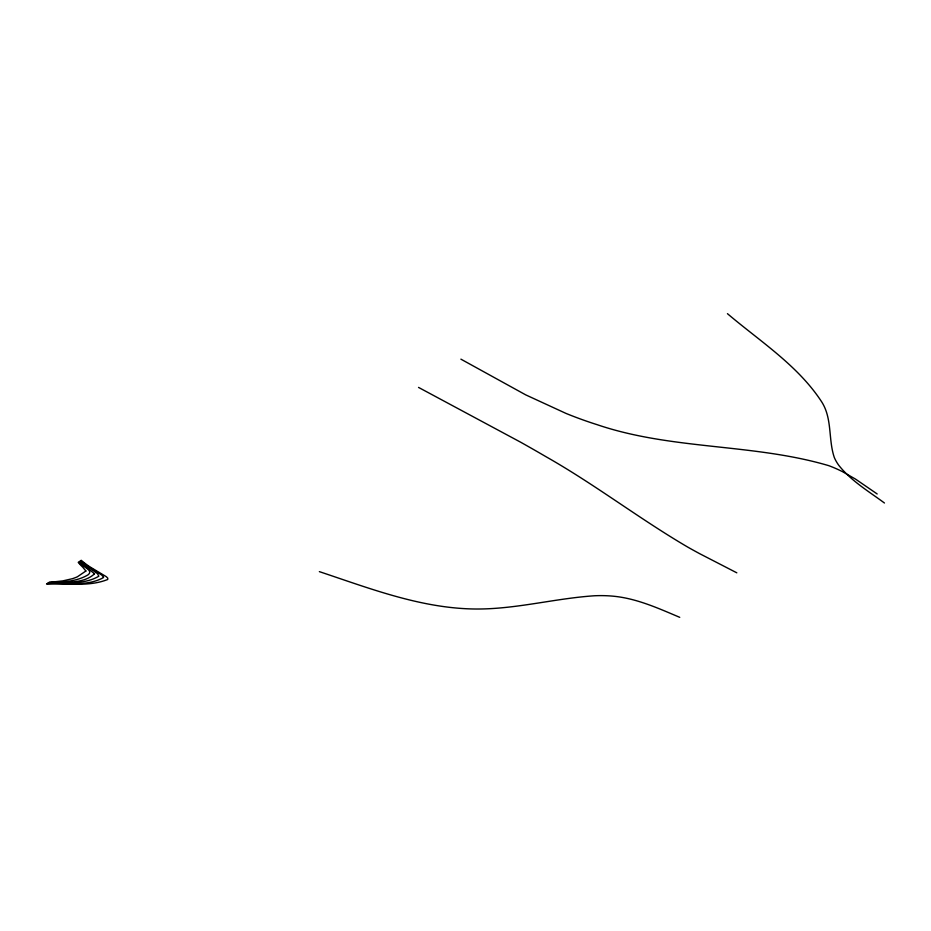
<?xml version="1.0" encoding="UTF-8"?>
<svg xmlns="http://www.w3.org/2000/svg" width="931" height="931" viewBox="0 0 931 931"><rect width="100%" height="100%" fill="white"/><g stroke="black" fill="none" stroke-linecap="round" stroke-linejoin="round"><path stroke-width="1.4" d="M319.356 571.634C369.223 588.229 419.555 607.803 472.762 608.967C513.865 609.852 553.84 598.447 594.641 595.759A287.854 143.095 -46.4 0 1 611.597 596.049C635.617 597.935 657.833 608.071 679.735 617.334M736.817 572.821L699.786 553.736A915.499 81.358 16.5 0 1 687.602 547.009C639.248 518.695 594.711 484.295 545.903 456.656A1177.82 84.442 21.7 0 0 520.615 442.19L418.543 387.412M460.903 359.157L525.701 394.86L566.048 413.434A2125.147 828.683 85.2 0 0 597.143 424.676C672.089 450.104 753.354 443.377 828.776 465.663A667.085 295.488 -61.8 0 1 842.834 471.842L855.577 479.139L877.177 493.965M884.45 503.008C868.681 491.312 851.225 481.013 838.878 465.43A363.614 94.881 1.6 0 1 834.269 457.377C828.148 439.292 832.442 418.578 821.654 401.808C797.89 365.371 760.068 341.386 727.437 313.666M94.531 573.775C83.173 584.598 63.145 581.7 48.319 582.829L47.725 583.237C64.483 582.212 83.999 585.099 98.849 576.208L97.441 573.612L80.031 561.125L79.438 561.544A214.072 108.927 -13.5 0 0 85.338 566.327L94.531 573.775M103.492 576.999L103.446 577.581C86.909 586.914 65.484 582.492 47.144 583.632L46.55 584.04C66.671 583.143 88.689 587.124 107.693 579.489L107.798 578.186L106.355 576.72L89.853 566.816A203.272 103.318 -13.3 0 1 81.241 560.311L80.636 560.718L86.257 565.198L101.735 575.079L103.492 576.999M85.896 571.006L77.482 576.731A25.079 11.812 -9.8 0 1 72.304 578.721L62.796 580.886L48.901 582.422C62.191 582.178 76.551 581.84 88.236 574.706C94.275 569.772 80.438 566.223 78.832 561.952L78.239 562.359L79.542 563.883A166.661 82.906 -12.8 0 0 82.801 567.247L85.896 571.006"/></g></svg>
